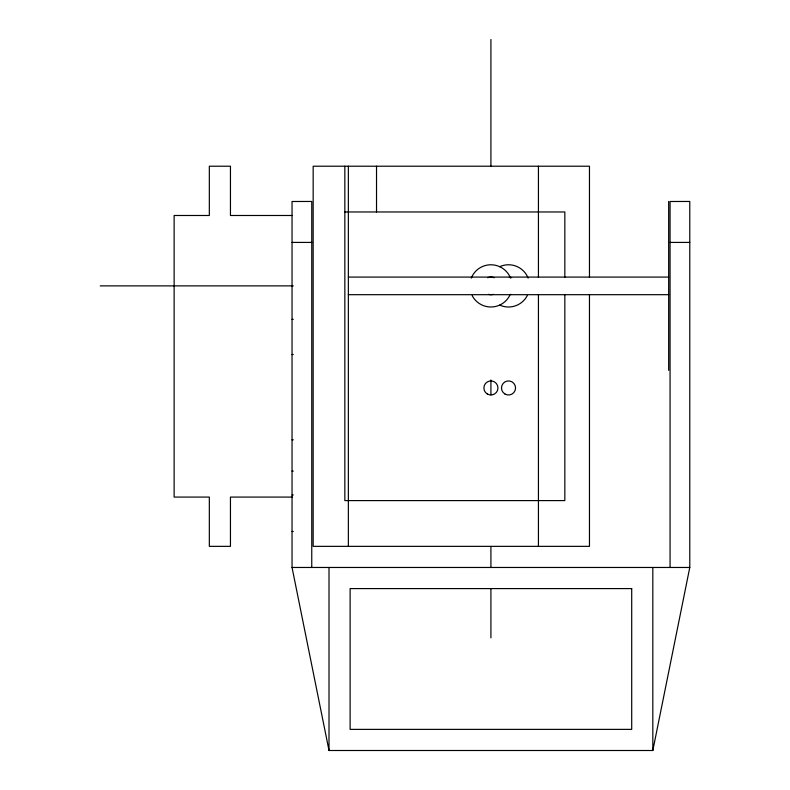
<?xml version="1.0" encoding="UTF-8"?>
<svg xmlns="http://www.w3.org/2000/svg" width="790" height="790" viewBox="0 0 790 790"><rect width="100%" height="100%" fill="white"/><g stroke="black" fill="none" stroke-linecap="round" stroke-linejoin="round"><path stroke-width="1.19" d="M311.754 567.467L311.754 201.46L292.043 201.499L292.043 567.467L329.005 750.5L652.826 750.5L689.779 567.467L689.779 201.46L670.068 201.499L670.068 567.467M344.845 211.967L564.83 211.967L564.83 277.339M292.162 215.492L230.453 215.492L230.453 166.216L209.33 166.216L209.33 215.492L174.136 215.492L174.136 497.078L209.33 497.078L209.33 546.354L230.453 546.354L230.453 497.078L292.162 497.078M292.043 242.421L311.754 242.421M670.068 242.421L689.779 242.421M348.36 277.083L668.666 277.083M100.221 285.881L293.278 285.881M348.36 294.69L668.666 294.69M292.043 319.358L293.278 319.358M292.043 354.503L293.278 354.503M292.043 439.803L293.278 439.803M292.043 471.117L293.278 471.117M292.043 494.965L293.278 494.965M292.043 531.482L293.278 531.482M292.043 567.467L689.779 567.467M668.666 201.411L668.666 370.362M652.826 567.467L652.826 750.5M589.468 277.29L589.468 166.216L313.166 166.216L313.166 546.354L589.468 546.354L589.468 294.571M564.83 294.611L564.83 500.593L344.845 500.593L344.845 166.216M538.434 166.216L538.434 277.339M538.434 294.571L538.434 546.354M490.916 39.5L490.916 166.572M490.916 380.01L490.916 394.822M490.916 546.571L490.916 567.546M490.916 588.52L490.916 637.866M376.524 166.216L376.524 211.967M348.36 166.216L348.36 546.354M329.005 567.467L329.005 750.5M510.903 294.354A8.799 8.799 0 0 1 510.182 294.522A21.123 21.123 0 0 1 472.153 295.588M509.303 277.122A8.799 8.799 0 0 1 511.614 277.646M471.275 278.11A21.123 21.123 0 0 1 510.547 278.11M527.276 295.588A21.123 21.123 0 0 1 499.715 305.088M499.715 266.684A21.123 21.123 0 0 1 528.155 278.11M493.335 294.344A8.799 8.799 0 0 1 488.497 294.344M487.677 277.705A8.799 8.799 0 0 1 494.155 277.705M631.704 588.59L350.118 588.59L350.118 729.377L631.704 729.377L631.704 588.59M504.998 394.052A7.041 7.041 0 0 0 515.554 387.959A7.041 7.041 0 0 0 504.998 381.866A7.041 7.041 0 0 0 504.998 394.052M487.391 394.052A7.041 7.041 0 0 0 497.957 387.959A7.041 7.041 0 0 0 487.391 381.866A7.041 7.041 0 0 0 487.391 394.052"/></g></svg>
